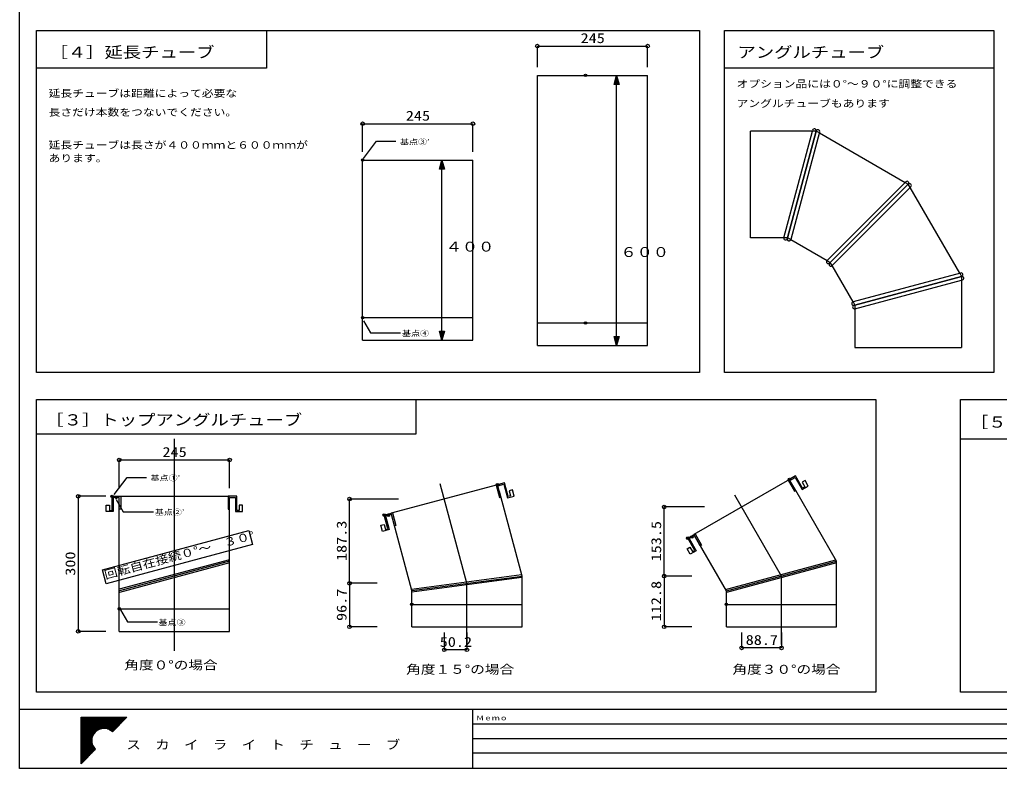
# Model space of a CAD drawing. Units: millimetres at full size. Extents: x -2038 to 2038, y -1415 to 1415.
# Drawn here: x -2038 to 139, y -1415 to 248 of the extents above; entities that cross this region are included whole.
import ezdxf
from ezdxf.enums import TextEntityAlignment as Align

# ---------------------------------------------------------------- set-up
doc = ezdxf.new("R2010")
doc.units = ezdxf.units.MM
doc.header["$LTSCALE"] = 11
doc.header["$PDMODE"] = 32
doc.header["$PDSIZE"] = 5.5
for name, color, linetype in [('0-3___', 6, 'Continuous'), ('2-E__0-2_用紙フォ__マット_1_1_', 134, 'Continuous'), ('F-F', 6, 'Continuous')]:
    doc.layers.add(name, color=color, linetype=linetype)
doc.styles.add('ＭＳ ゴシック', font='')
doc.styles.get('ＭＳ ゴシック').set_extended_font_data('MS Gothic')

msp = doc.modelspace()

# ---------------------------------------------------------------- linework, layer by layer
at = {"layer": '0-3___'}
for p, q in [((-887.09, 142.51), (-887.09, 189.79)), ((-887.09, 189.61), (-642.09, 189.61)), ((-642.09, 142.51), (-642.09, 189.79)), ((-887.09, -475.53), (-887.09, 124.47)), ((-887.09, 124.47), (-642.09, 124.47)), ((-710.92, -475.53), (-710.92, 124.47)), ((-642.09, -475.53), (-642.09, 124.47)), ((-1275.31, -45.49), (-1275.31, 17.4)), ((-1275.31, 17.22), (-1030.31, 17.22)), ((-1030.31, -45.49), (-1030.31, 17.4)), ((-1275.31, -463.53), (-1275.31, -63.53)), ((-1275.31, -63.53), (-1030.31, -63.53)), ((-1099.15, -463.53), (-1099.15, -63.53)), ((-1030.31, -463.53), (-1030.31, -63.53)), ((-1275.31, -413.53), (-1030.31, -413.53)), ((-887.09, -425.53), (-642.09, -425.53)), ((-1275.31, -463.53), (-1030.31, -463.53)), ((-887.09, -475.53), (-642.09, -475.53)), ((-1693.54, -1153.53), (-1693.54, -682.53)), ((-1816.04, -792.49), (-1816.04, -729.6)), ((-1816.04, -729.78), (-1571.04, -729.78)), ((-1571.04, -792.49), (-1571.04, -729.6)), ((-1043.65, -1003.86), (-1102.9, -782.73)), ((-1845.62, -810.53), (-1907.31, -810.53)), ((-1907.13, -810.53), (-1907.13, -1110.53)), ((-1195.64, -816.53), (-1304.6, -816.53)), ((-1304.42, -1003.83), (-1304.42, -816.53)), ((-344.64, -987.77), (-448.64, -807.73)), ((-515.81, -834.23), (-605.59, -834.23)), ((-605.41, -987.73), (-605.41, -834.23)), ((-543.97, -987.73), (-605.59, -987.73)), ((-543.97, -987.73), (-605.59, -987.73)), ((-605.41, -987.73), (-605.41, -1100.53)), ((-344.64, -1139.73), (-344.64, -987.77)), ((-1242.92, -1003.83), (-1304.6, -1003.83)), ((-1242.98, -1003.83), (-1304.6, -1003.83)), ((-1304.42, -1003.83), (-1304.42, -1100.53)), ((-1043.65, -1141.73), (-1043.65, -1003.86)), ((-1242.92, -1100.53), (-1304.6, -1100.53)), ((-543.9, -1100.53), (-605.59, -1100.53)), ((-1845.62, -1110.53), (-1907.31, -1110.53)), ((-1093.85, -1112.96), (-1093.85, -1151.77)), ((-1043.65, -1112.96), (-1043.65, -1151.77)), ((-433.29, -1112.96), (-433.29, -1147.45)), ((-344.64, -1112.96), (-344.64, -1147.45)), ((-1043.65, -1151.59), (-1093.85, -1151.59)), ((-344.64, -1147.27), (-433.29, -1147.27)), ((-1031.36, -1315.86), (377.5, -1315.86)), ((-1030.12, -1348.26), (377.5, -1348.26)), ((-1031.36, -1380.67), (377.5, -1380.67))]:
    msp.add_line(p, q, dxfattribs=at)
at = {"layer": '0-3___', "color": 5}
msp.add_line((-1967.5, -1283.45), (2037.5, -1283.45), dxfattribs=at)
at = {"layer": '0-3___', "color": 3}
msp.add_line((-1031.5, -1283.45), (-1031.5, -1413.07), dxfattribs=at)
msp.add_lwpolyline([(-2037.5, 1415), (2037.5, 1415), (2037.5, -1415), (-2037.5, -1415)], close=True, dxfattribs=at)
at = {"layer": '0-3___'}
for points in [[(-2000.14, 224.47), (-527.09, 224.47), (-527.09, -535.53), (-2000.14, -535.53)], [(-2000.14, 224.47), (-1489.14, 224.47), (-1489.14, 140.47), (-2000.14, 140.47)], [(-471.52, 224.47), (127.07, 224.47), (127.07, -535.53), (-471.52, -535.53)], [(-471.52, 224.47), (127.07, 224.47), (127.07, 140.47), (-471.52, 140.47)], [(-710.92, 124.47), (-705.56, 104.47), (-716.28, 104.47)], [(-1099.15, -63.53), (-1093.79, -83.53), (-1104.5, -83.53)], [(-1099.15, -463.53), (-1104.5, -443.53), (-1093.79, -443.53)], [(-710.92, -475.53), (-716.28, -455.53), (-705.56, -455.53)], [(-2000.14, -595.53), (-135.14, -595.53), (-135.14, -1245.53), (-2000.14, -1245.53)], [(-2000.14, -595.53), (-1157.14, -595.53), (-1157.14, -672.53), (-2000.14, -672.53)], [(52.86, -595.53), (2004.86, -595.53), (2004.86, -1245.53), (52.86, -1245.53)], [(52.86, -595.53), (904.86, -595.53), (904.86, -683.53), (52.86, -683.53)], [(-1853.29, -973.94), (-1528.21, -886.49), (-1519.9, -917.4), (-1844.97, -1004.84)]]:
    msp.add_lwpolyline(points, close=True, dxfattribs=at)
for points in [[(-1273.14, -59.92), (-1244.38, -21.92), (-1201.39, -21.92)], [(-1273.46, -420.53), (-1257.87, -447.53), (-1190.89, -447.53)], [(-1827.4, -806.53), (-1798.63, -768.53), (-1755.65, -768.53)], [(-1822.71, -817.82), (-1807.12, -844.82), (-1740.14, -844.82)], [(-1813.46, -1062.53), (-1797.87, -1089.53), (-1730.89, -1089.53)]]:
    msp.add_lwpolyline(points, dxfattribs=at)
at = {"layer": '0-3___', "color": 134}
for points in [[(-961.91, -783.79), (-953.81, -814.02), (-938.78, -810), (-942.41, -796.48), (-949.67, -798.42), (-946.7, -809.49), (-952.05, -810.92), (-960.15, -780.69), (-978.67, -785.65), (-971.26, -813.3), (-968.12, -812.46), (-974.87, -787.26)], [(-314.33, -768.51), (-298.68, -795.61), (-285.21, -787.83), (-292.21, -775.71), (-298.72, -779.47), (-292.99, -789.39), (-297.78, -792.16), (-313.44, -765.06), (-330.03, -774.65), (-315.72, -799.43), (-312.9, -797.81), (-325.95, -775.22)], [(-1829.46, -813.07), (-1829.46, -844.37), (-1845.01, -844.37), (-1845.01, -830.37), (-1837.49, -830.37), (-1837.49, -841.83), (-1831.96, -841.83), (-1831.96, -810.53), (-1812.79, -810.53), (-1812.79, -839.15), (-1816.04, -839.15), (-1816.04, -813.07)], [(-1557.62, -813.07), (-1557.62, -844.37), (-1542.07, -844.37), (-1542.07, -830.37), (-1549.59, -830.37), (-1549.59, -841.83), (-1555.12, -841.83), (-1555.12, -810.53), (-1574.29, -810.53), (-1574.29, -839.15), (-1571.04, -839.15), (-1571.04, -813.07)], [(-1224.48, -854.15), (-1216.38, -884.38), (-1231.4, -888.41), (-1235.03, -874.88), (-1227.77, -872.94), (-1224.8, -884.01), (-1219.45, -882.57), (-1227.55, -852.34), (-1209.04, -847.38), (-1201.63, -875.03), (-1204.77, -875.87), (-1211.52, -850.68)], [(-549.71, -904.48), (-534.06, -931.58), (-547.53, -939.36), (-554.53, -927.24), (-548.02, -923.48), (-542.29, -933.4), (-537.49, -930.63), (-553.15, -903.53), (-536.55, -893.94), (-522.24, -918.73), (-525.05, -920.35), (-538.1, -897.77)]]:
    msp.add_lwpolyline(points, close=True, dxfattribs=at)
at = {"layer": '0-3___', "color": 3}
msp.add_lwpolyline([(-2037.5, -1283.45), (2037.5, -1283.45), (2037.5, -1413.07)], dxfattribs=at)
at = {"layer": '0-3___'}
for centre in [(-887.09, 189.61), (-642.09, 189.61), (-1275.31, 17.22), (-1030.31, 17.22), (-1816.04, -729.78), (-1571.04, -729.78), (-1907.13, -810.53), (-1304.42, -816.53), (-605.41, -834.23), (-1304.42, -1003.83), (-1304.42, -1003.83), (-605.41, -987.73), (-605.41, -987.73), (-1907.13, -1110.53), (-1304.42, -1100.53), (-605.41, -1100.53), (-1093.85, -1151.59), (-1043.65, -1151.59), (-433.29, -1147.27), (-344.64, -1147.27)]:
    msp.add_circle(centre, 4, dxfattribs=at)
for p in [(-780.14, 124.47), (-1275.31, -63.53), (-1275.31, -413.53), (-780.14, -425.53), (-975.53, -784.81), (-327.22, -773.02), (-1831.96, -810.53), (-1822.75, -813.07), (-1227.55, -852.34), (-1218, -852.41), (-553.15, -903.53), (-543.91, -901.12), (-1816.04, -1060.53), (-1166.15, -1050.53), (-467.14, -1050.53)]:
    msp.add_point(p, dxfattribs=at)
at = {"layer": '0-3___', "color": 4}
for points in [[(-710.92, 124.47), (-705.56, 104.47), (-716.28, 104.47)], [(-1099.15, -63.53), (-1093.79, -83.53), (-1104.5, -83.53)], [(-1099.15, -463.53), (-1104.5, -443.53), (-1093.79, -443.53)], [(-710.92, -475.53), (-716.28, -455.53), (-705.56, -455.53)]]:
    msp.add_solid(points, dxfattribs=at)
at = {"layer": '2-E__0-2_用紙フォ__マット_1_1_'}
for p, q in [((-1900.82, -1301.44), (-1799.56, -1301.44)), ((-1900.82, -1405.08), (-1900.82, -1301.44)), ((-1900.82, -1303.44), (-1801.51, -1303.44)), ((-1900.82, -1305.44), (-1803.47, -1305.44)), ((-1799.56, -1301.44), (-1831.33, -1333.95)), ((-1900.82, -1307.44), (-1805.42, -1307.44)), ((-1900.82, -1309.44), (-1807.38, -1309.44)), ((-1900.82, -1311.44), (-1809.33, -1311.44)), ((-1900.82, -1313.44), (-1811.28, -1313.44)), ((-1900.82, -1315.44), (-1813.24, -1315.44)), ((-1900.82, -1317.44), (-1815.19, -1317.44)), ((-1900.82, -1319.44), (-1817.15, -1319.44)), ((-1900.82, -1321.44), (-1819.1, -1321.44)), ((-1900.82, -1323.44), (-1821.05, -1323.44)), ((-1900.82, -1325.44), (-1823.01, -1325.44)), ((-1900.82, -1327.44), (-1858.07, -1327.44)), ((-1842.31, -1327.44), (-1824.96, -1327.44)), ((-1900.82, -1329.44), (-1862.89, -1329.44)), ((-1900.82, -1331.44), (-1866.08, -1331.44)), ((-1900.82, -1333.44), (-1868.52, -1333.44)), ((-1900.82, -1335.44), (-1870.47, -1335.44)), ((-1900.82, -1337.44), (-1872.06, -1337.44)), ((-1900.82, -1339.44), (-1873.38, -1339.44)), ((-1900.82, -1341.44), (-1874.46, -1341.44)), ((-1900.82, -1343.44), (-1875.34, -1343.44)), ((-1900.82, -1345.44), (-1876.03, -1345.44)), ((-1900.82, -1347.44), (-1876.55, -1347.44)), ((-1900.82, -1349.44), (-1876.91, -1349.44)), ((-1837.49, -1329.44), (-1826.92, -1329.44)), ((-1834.3, -1331.44), (-1828.87, -1331.44)), ((-1900.82, -1351.44), (-1877.12, -1351.44)), ((-1900.82, -1353.44), (-1877.18, -1353.44)), ((-1900.82, -1355.44), (-1877.1, -1355.44)), ((-1900.82, -1357.44), (-1876.86, -1357.44)), ((-1900.82, -1359.44), (-1876.47, -1359.44)), ((-1900.82, -1361.44), (-1875.91, -1361.44)), ((-1900.82, -1363.44), (-1875.19, -1363.44)), ((-1900.82, -1365.44), (-1874.28, -1365.44)), ((-1900.82, -1367.44), (-1873.16, -1367.44)), ((-1900.82, -1369.44), (-1871.8, -1369.44)), ((-1900.82, -1371.44), (-1870.14, -1371.44)), ((-1869.05, -1372.56), (-1900.82, -1405.08)), ((-1900.82, -1373.44), (-1869.91, -1373.44)), ((-1900.82, -1375.44), (-1871.86, -1375.44)), ((-1900.82, -1377.44), (-1873.82, -1377.44)), ((-1900.82, -1379.44), (-1875.77, -1379.44)), ((-1900.82, -1381.44), (-1877.73, -1381.44)), ((-1900.82, -1383.44), (-1879.68, -1383.44)), ((-1900.82, -1385.44), (-1881.64, -1385.44)), ((-1900.82, -1387.44), (-1883.59, -1387.44)), ((-1900.82, -1389.44), (-1885.54, -1389.44)), ((-1900.82, -1391.44), (-1887.5, -1391.44)), ((-1900.82, -1393.44), (-1889.45, -1393.44)), ((-1900.82, -1395.44), (-1891.41, -1395.44)), ((-1900.82, -1397.44), (-1893.36, -1397.44)), ((-1900.82, -1399.44), (-1895.31, -1399.44)), ((-1900.82, -1401.44), (-1897.27, -1401.44)), ((-1900.82, -1403.44), (-1899.22, -1403.44))]:
    msp.add_line(p, q, dxfattribs=at)
for start, end in [(45.66363, 224.51236), (224.51236, 225.66363)]:
    msp.add_arc((-1850.19, -1353.26), 26.99, start, end, dxfattribs=at)
at = {"layer": 'F-F'}
for p, q in [((-413.46, -236.17), (-413.46, 0.83)), ((-275.99, 0.83), (-413.46, 0.83)), ((-339.49, -236.17), (-275.99, 0.83)), ((-267.71, 0.83), (-331.21, -236.17)), ((-331.21, -236.17), (-267.71, 0.83)), ((-260.53, -3.32), (-267.71, 0.83)), ((-259.98, -1.25), (-324.04, -240.32)), ((-260.53, -3.32), (-70.06, -113.29)), ((-68.54, -111.77), (-243.56, -286.78)), ((-62.89, -117.43), (-236.38, -290.92)), ((-62.89, -117.43), (-236.38, -290.92)), ((-57.23, -123.08), (-232.24, -298.1)), ((-70.06, -113.29), (-62.89, -117.43)), ((-58.75, -124.6), (-62.89, -117.43)), ((51.22, -315.07), (-58.75, -124.6)), ((-339.49, -236.17), (-413.46, -236.17)), ((-331.21, -236.17), (-339.49, -236.17)), ((-331.21, -236.17), (-331.77, -238.25)), ((-324.04, -240.32), (-243.56, -286.78)), ((-185.78, -378.58), (-232.24, -298.1)), ((53.29, -314.52), (-185.78, -378.58)), ((-181.64, -385.75), (55.36, -322.25)), ((55.36, -322.25), (-181.64, -385.75)), ((51.22, -315.07), (55.36, -322.25)), ((-181.64, -394.03), (55.36, -330.53)), ((55.36, -330.53), (55.36, -480)), ((-181.64, -385.75), (-183.71, -386.3)), ((-181.64, -385.75), (-181.64, -394.03)), ((-181.64, -394.03), (-181.64, -480)), ((-181.64, -480), (55.36, -480)), ((-327.22, -773.02), (-539.37, -895.57)), ((-975.53, -784.81), (-1212.18, -848.22)), ((-921.15, -987.73), (-971.49, -799.85)), ((-222.14, -954.93), (-312.9, -797.81)), ((-1816.04, -810.53), (-1571.04, -810.53)), ((-1816.04, -1110.53), (-1816.04, -813.07)), ((-1571.42, -810.53), (-1571.04, -810.53)), ((-1211.81, -848.12), (-1212.18, -848.22)), ((-1166.15, -1019.98), (-1211.52, -850.68)), ((-539.04, -895.38), (-539.37, -895.57)), ((-467.14, -1020.61), (-538.1, -897.77)), ((-1571.04, -951.44), (-1816.15, -1017.15)), ((-1571.04, -954.93), (-1815.75, -1020.53)), ((-468.89, -1017.58), (-223.89, -951.91)), ((-467.14, -1020.61), (-222.14, -954.93)), ((-1571.04, -958.44), (-1815.35, -1023.93)), ((-222.14, -958.44), (-467.14, -1024.12)), ((-1167.03, -1016.7), (-922.49, -984.51)), ((-1166.15, -1019.98), (-921.15, -987.73)), ((-921.61, -991.21), (-1166.15, -1023.4)), ((-1166.15, -1100.53), (-1166.15, -1019.98)), ((-467.14, -1100.53), (-467.14, -1020.61)), ((-1816.04, -1060.53), (-1571.04, -1060.53)), ((-1166.15, -1050.53), (-921.15, -1050.53)), ((-467.14, -1050.53), (-222.14, -1050.53))]:
    msp.add_line(p, q, dxfattribs=at)
for points in [[(-267.71, 0.83), (-275.99, 0.83), (-275.43, 2.9)], [(-324.04, -240.32), (-331.21, -236.17), (-331.77, -238.25)], [(-243.56, -286.78), (-236.38, -290.92), (-237.9, -292.44)], [(-232.24, -298.1), (-236.38, -290.92), (-237.9, -292.44)], [(55.36, -322.25), (55.36, -330.53), (57.43, -329.97)], [(-185.78, -378.58), (-181.64, -385.75), (-183.71, -386.3)], [(-1816.04, -1110.53), (-1571.04, -1110.53), (-1571.04, -813.07)], [(-467.14, -1100.53), (-222.14, -1100.53), (-222.14, -954.93)], [(-1166.15, -1100.53), (-921.15, -1100.53), (-921.15, -987.73)]]:
    msp.add_lwpolyline(points, dxfattribs=at)
for centre, start, end in [((-271.57, 1.86), 345, 165), ((-263.84, -0.21), 345, 165), ((-65.72, -114.6), 315, 135), ((-60.06, -120.26), 315, 135), ((-335.63, -237.21), 165, 345), ((-327.9, -239.28), 165, 345), ((-240.73, -289.61), 135, 315), ((-235.07, -295.27), 135, 315), ((54.33, -318.38), 285, 105), ((56.4, -326.11), 285, 105), ((-184.74, -382.44), 105, 285), ((-182.67, -390.17), 105, 285)]:
    msp.add_arc(centre, 4, start, end, dxfattribs=at)

# ---------------------------------------------------------------- texts
at = {"layer": '0-3___', "style": 'ＭＳ ゴシック', "width": 1.2}
for s, height, p in [('245', 21.99, (-791.06, 189.7)), ('［４］延長チューブ', 24.89, (-1971.14, 156.08)), ('アングルチューブ', 24.89, (-442.52, 156.08)), ('245', 21.99, (-1179.28, 17.31)), ('基点③’', 11.94, (-1192.39, -32.7)), ('４００', 21.99, (-1090.8, -273.47)), ('６００', 21.99, (-702.57, -285.47)), ('基点④', 11.94, (-1187.89, -458.3)), ('［３］トップアングルチューブ', 24.89, (-1980.14, -660.64)), ('［５］ボトムアングルチューブ', 24.89, (73.86, -665.53)), ('245', 21.99, (-1720.01, -729.69)), ('基点①’', 11.94, (-1746.65, -779.3)), ('基点②’', 11.94, (-1737.14, -855.59)), ('基点③', 11.94, (-1728.89, -1100.3)), ('50.2', 21.99, (-1104.05, -1151.59)), ('88.7', 21.99, (-424.26, -1147.18)), ('角度０°の場合', 19.9, (-1804.79, -1201.17)), ('角度１５°の場合', 19.9, (-1178.61, -1210.81)), ('角度３０°の場合', 19.9, (-453.7, -1210.81)), ('ス\u3000カ\u3000イ\u3000ラ\u3000イ\u3000ト\u3000チ\u3000ュ\u3000ー\u3000ブ', 19.56, (-1800.13, -1378.15))]:
    msp.add_text(s, height=height, dxfattribs=at).set_placement(p, align=Align.BOTTOM_LEFT)
at = {"layer": '0-3___', "color": 134, "style": 'ＭＳ ゴシック', "width": 1.2}
for s, height, p in [('オプション品には０°～９０°に調整できる', 16, (-444.52, 92.82)), ('延長チューブは距離によって必要な', 16, (-1973.14, 71.72)), ('アングルチューブもあります', 16, (-444.52, 49.26)), ('長さだけ本数をつないでください。', 16, (-1973.14, 29.72)), ('延長チューブは長さが４００ｍｍと６００ｍｍが', 16, (-1973.14, -43.04)), ('あります。', 16, (-1973.14, -72.28)), ('Ｍｅｍｏ', 10.38, (-1023.01, -1311.28))]:
    msp.add_text(s, height=height, dxfattribs=at).set_placement(p, align=Align.BOTTOM_LEFT)
at = {"layer": '0-3___', "style": 'ＭＳ ゴシック', "width": 1.2}
for s, height, rotation, p in [('187.3', 21.99, 90, (-1304.51, -954.3)), ('153.5', 21.99, 90, (-605.5, -955.1)), ('回転自在接続０°～\u3000３０°', 17.91, 15.056, (-1845.04, -999.74)), ('300', 21.99, 90, (-1907.22, -987)), ('112.8', 21.99, 90, (-605.5, -1088.25)), ('96.7', 21.99, 90, (-1304.51, -1087.47))]:
    msp.add_text(s, height=height, rotation=rotation, dxfattribs=at).set_placement(p, align=Align.BOTTOM_LEFT)

doc.saveas('drawing.dxf')
